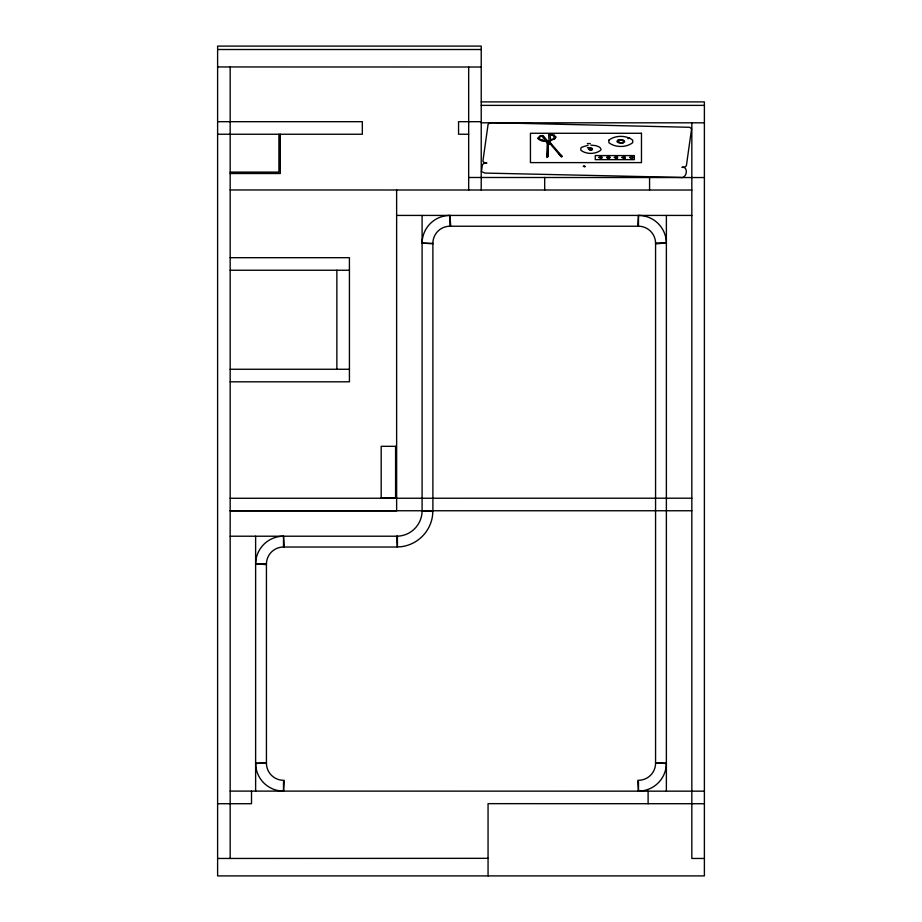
<?xml version="1.0" encoding="UTF-8"?>
<svg xmlns="http://www.w3.org/2000/svg" width="922" height="922" viewBox="0 0 922 922"><rect width="100%" height="100%" fill="white"/><g stroke="black" fill="none" stroke-linecap="round" stroke-linejoin="round"><path stroke-width="1.38" d="M547.011 154.412L547.011 153.536L548.083 153.571L546.827 153.686L547.311 143.774L549.039 140.213L548.636 134.485L550.388 134.082L554.283 135.246M547.956 153.939L547.956 153.72M547.772 156.89L547.806 156.233L546.85 156.878L547.011 153.536M547.956 154.216L547 153.893M547.783 156.406L546.896 155.806M547.783 156.164L547.852 154.573M547.795 155.91L547.945 154.896M549.858 143.993L548.717 143.567L548.878 140.928C548.221 144.293 550.446 141.55 548.602 143.486C553.269 144.973 544.96 143.901 547.057 140.478L547.403 142.564C544.994 139.787 539.693 141.93 537.929 138.173L539.946 135.764L543.104 135.488L547.069 140.501L548.336 143.97L547.887 153.697L548.406 143.636L549.109 143.267M539.255 138.242L539.554 137.136L541.871 135.822L545.386 140.824L544.026 140.674M546.988 155.219L546.942 156.233M255.625 564.103A27.89 27.89 0 0 1 283.515 536.212L284.218 546.965L281.302 547.161A17.103 17.103 0 0 0 266.596 561.705L266.366 564.61L255.625 563.791L266.435 563.791L266.435 763.209L255.625 763.209A27.89 27.89 0 0 0 283.515 791.099L284.218 780.346L281.302 780.15A17.103 17.103 0 0 1 266.596 765.606L266.366 762.701L255.625 763.52M546.965 155.495L546.896 156.325M666.376 243.316A27.89 27.89 0 0 0 638.485 215.425L637.782 226.178L640.698 226.363A17.103 17.103 0 0 1 655.404 240.907L655.634 243.823L666.376 243.005L655.565 243.005L655.565 763.209L666.376 763.209A27.902 27.902 0 0 1 638.473 791.099L637.782 780.346L640.698 780.15A17.103 17.103 0 0 0 655.404 765.606L655.634 762.701L666.376 763.52M547.875 155.76L547.806 156.429M546.85 156.878L546.919 156.175M550.526 143.29L550.307 140.64L554.56 138.945L554.422 136.617L553.292 135.626M553.304 135.649L550.077 134.635L550.595 139.844L553.592 138.726L554.629 137.182L554.56 138.945L555.839 137.055M547.334 143.797L547.449 143.071M548.602 143.486L548.901 142.61L547.149 140.985M548.59 143.406L550.215 143.187L547.852 141.654M548.786 143.394L548.844 142.622L550.192 143.164L548.774 142.656M583.188 166.329C586.392 165.188 583.568 167.954 583.937 166.029M548.809 143.59L549.42 143.394M547.622 142.818L548.486 142.195M549.039 142.91L548.74 142.795M584.744 166.801L585.274 166.433M618.236 140.075C613.81 142.472 621.808 144.005 623.687 142.564M623.33 142.749C627.755 140.351 619.757 138.819 617.878 140.259M540.868 136.191L541.871 135.822M627.87 138.692L629.795 138.104M590.541 148.776C588.57 150.24 594.31 148.903 590.541 148.776A2.501 2.501 0 0 1 591.325 148.776C593.307 150.182 587.579 148.949 591.325 148.776M588.109 145.25L581.863 147.151L580.837 148.131L580.837 150.24C586.196 154.447 595.347 154.447 600.706 150.24L601.052 149.191L599.669 147.151L595.912 145.653L590.772 145.111M561.394 155.737C560.922 156.959 562.766 156.832 560.518 155.853L561.752 156.141L559.712 153.801M560.507 154.7L558.801 153.87L550.388 144.143M561.164 156.59L562.04 156.475M217.615 49.511L481.226 49.511M217.615 66.949L481.226 67.018M481.226 101.893L704.385 101.893L704.385 875.9L217.615 875.9L217.615 46.1L481.226 46.1L481.226 189.967M481.226 105.373L704.385 105.373M217.615 121.692L362.323 121.692L362.323 134.243L217.615 134.243M481.226 121.692L458.557 121.692L458.557 134.243L468.676 134.243M481.226 122.81L704.385 122.81M587.395 143.567L590.264 143.567M587.395 147.647L590.264 147.647M230.166 172.114L278.917 172.114L278.917 134.243M230.166 173.509L280.311 173.509L280.311 134.243M468.676 177.485L704.385 177.554M230.166 189.967L691.834 190.036M396.633 215.425L691.834 215.425M230.166 257.687L349.426 257.687L349.426 381.812L230.166 381.812M230.166 270.238L349.426 270.238M230.166 369.261L349.426 369.261M230.166 498.272L691.834 498.203M230.166 510.753L691.834 510.753M230.166 510.823L396.633 510.823L396.633 189.967M230.166 536.212L397.428 536.212L397.428 547.023L283.515 547.023L283.515 536.212M230.166 791.099L704.385 791.168M217.615 803.719L251.51 803.719L251.51 791.168M704.385 803.719L488.061 803.65L488.061 875.9M217.615 858.463L488.061 858.324M704.385 858.463L691.834 858.463L691.834 122.81M546.873 156.775L547.818 156.659M422.069 510.753L432.833 511.468L432.568 515.479A36.258 36.258 0 0 1 401.347 546.7L397.336 546.953L396.633 536.201A25.459 25.459 0 0 0 422.092 510.753L422.092 215.425M422.092 243.005L432.833 243.823L433.052 240.907A17.103 17.103 0 0 1 447.769 226.363L450.685 226.178L449.982 215.425A27.89 27.89 0 0 0 422.092 243.316L432.891 243.316L432.891 510.753M543.784 141.043L545.421 141.204M539.243 138.219L540.73 139.752L544.049 140.697M540.903 140.432L542.263 140.789M541.663 140.121L542.781 140.444M549.201 142.783L551.552 144.189M554.272 135.223L555.851 137.078M561.752 156.141L561.06 155.345M560.876 156.267L559.608 154.815M559.158 154.274L559.631 154.827L558.513 153.536L559.539 153.421L551.529 144.166M559.112 154.216L558.513 153.536L559.435 154.608M560.991 155.276L562.132 156.579M560.369 155.68L561.256 156.694M537.952 138.196L538.252 138.83M666.376 215.425L666.376 791.099M649.572 177.416L649.572 190.036M648.108 791.168L648.108 803.719M638.485 215.425L638.485 226.236L449.982 226.236L449.982 215.425M638.485 781.66L638.485 791.099M544.683 177.416L544.683 190.036M468.676 67.018L468.676 190.036M336.864 270.238L336.864 369.261M283.515 781.66L283.515 791.099M255.625 536.212L255.625 791.099M230.166 66.949L230.166 858.463M591.336 149.525A2.501 2.501 0 0 1 590.553 149.525M482.413 164.6L481.468 171.55L484.914 173.071L680.482 177.416C686.809 179.283 688.999 166.121 681.9 167.343L684.965 166.917L686.383 165.753L691.592 128.792L689.679 127.294L492.579 122.695L489.501 123.122L488.095 124.286L482.886 161.246L483.958 162.456L486.885 163.021L483.82 163.448L482.413 164.6M588.432 148.926C592.42 153.017 595.013 145.849 588.432 148.926M588.824 148.972C592.154 152.384 594.31 146.402 588.824 148.972M598.897 157.397C602.216 160.808 604.383 154.827 598.897 157.397M608.866 140.144L608.866 142.68C615.285 147.727 626.28 147.727 632.699 142.68L632.699 140.144C626.28 135.096 615.285 135.096 608.866 140.144M606.63 157.397C609.961 160.808 612.116 154.827 606.63 157.397M607.517 157.431L609.534 157.535L607.517 157.431M617.89 141.147C623.018 146.829 627.202 137.113 617.89 141.147M614.34 157.397C617.671 160.808 619.826 154.827 614.34 157.397M615.377 157.512L617.394 157.616L615.481 157.42M622.05 157.397C625.381 160.808 627.536 154.827 622.05 157.397M623.122 157.558L625.139 157.662L623.122 157.558M629.668 157.397C632.988 160.808 635.154 154.827 629.668 157.397M607.621 157.328L609.534 157.535L607.621 157.328M641.47 133.275L530.438 133.275L530.438 162.606L641.47 162.606L641.47 133.275M634.324 155.576L595.255 155.576L595.255 159.644L634.324 159.644L634.324 155.576M395.584 446.317L381.189 446.317L381.189 497.719L395.584 497.719L395.584 446.317"/></g></svg>
